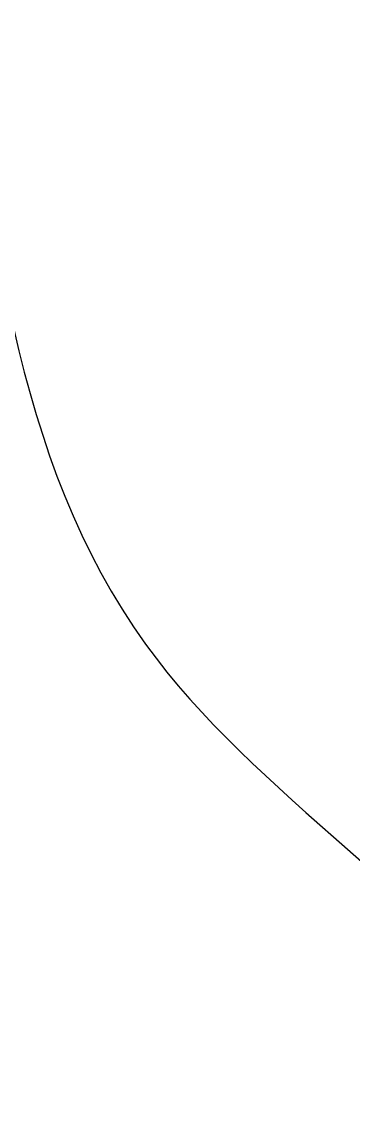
# Model space of a CAD drawing. Header units: millimetres. Extents: x 0 to 2895, y -1316 to 884.
# Drawn here: x 1255.81 to 1257.83, y 871.53 to 878.19 of the extents above; entities that cross this region are included whole.
import ezdxf

# ---------------------------------------------------------------- set-up
doc = ezdxf.new("R2010")
doc.units = ezdxf.units.MM
doc.layers.add('Blocks', color=7, linetype='Continuous')
doc.layers.add('Blocks$Inner', color=7, linetype='Continuous', lineweight=25, true_color=0x007f00)

# ---------------------------------------------------------------- blocks, each defined once
blk = doc.blocks.new('PK24 Side')
at = {"layer": 'Blocks$Inner'}
for points, knots in [([(-124.1991, 871.213), (-123.2022, 873.1966), (-121.1364, 876.6824), (-118.3748, 879.8363), (-116.0579, 881.6375), (-114.565, 882.4624), (-113.3437, 882.9418), (-112.4142, 883.2111), (-111.6287, 883.3606), (-110.993, 883.4343), (-110.5142, 883.4691), (-110.0273, 883.4733), (-109.3606, 883.4266), (-108.1564, 883.2214), (-105.6186, 882.3537), (-102.536, 880.5117), (-99.4953, 878.2048), (-97.2918, 876.339), (-95.5664, 874.7509), (-94.4416, 873.6649), (-93.8258, 873.0565), (-93.379, 872.6112), (-92.9452, 872.1644), (-92.3793, 871.5492), (-91.4234, 870.4346), (-89.6348, 868.0618), (-87.3646, 864.3542), (-85.2926, 860.4584), (-83.85, 857.7581), (-83.0155, 856.2391), (-82.3777, 855.1201), (-81.7387, 854.0101), (-80.9027, 852.5211), (-79.4674, 849.9064), (-77.4853, 846.1444), (-75.1682, 841.6055), (-72.8472, 837.0652), (-70.5286, 832.5197), (-67.4968, 826.4321), (-63.7146, 818.8188), (-59.1837, 809.6781), (-54.6179, 800.5563), (-50.7739, 792.9712), (-48.0418, 787.6839), (-46.4533, 784.6767), (-45.2389, 782.4359), (-44.0287, 780.1848), (-42.4407, 777.1529), (-40.4481, 773.3577), (-38.3491, 769.6474), (-36.5475, 766.7854), (-35.1141, 764.7121), (-33.6086, 762.7022), (-31.539, 760.0751), (-27.7319, 755.6363), (-24.1577, 752.0973), (-21.636, 749.8568)], [35.307001, 35.307001, 35.307001, 35.307001, 35.334779, 35.362557, 35.376446, 35.390335, 35.397279, 35.404224, 35.411168, 35.41464, 35.418113, 35.421585, 35.425057, 35.432001, 35.44589, 35.473668, 35.487557, 35.501446, 35.515335, 35.522279, 35.525751, 35.529224, 35.532696, 35.536168, 35.543113, 35.557001, 35.584779, 35.612557, 35.626446, 35.63339, 35.640335, 35.647279, 35.654224, 35.668113, 35.69589, 35.723668, 35.751446, 35.779224, 35.807001, 35.862557, 35.918113, 35.973668, 36.029224, 36.057001, 36.07089, 36.084779, 36.098668, 36.112557, 36.140335, 36.168113, 36.182001, 36.19589, 36.209779, 36.223668, 36.251446, 36.307001, 36.307001, 36.307001, 36.307001]), ([(-117.5145, 878.5404), (-117.3548, 877.0209), (-117.0625, 874.241), (-113.5043, 872.1843), (-112.4418, 868.2548), (-115.458, 863.7075), (-116.2478, 857.514), (-115.1765, 852.8744), (-114.7475, 851.0164)], [-29.311147, -29.311147, -29.311147, -29.311147, -25.011215, -21.44468, -17.874815, -14.266777, -5.713597, 0, 0, 0, 0])]:
    blk.add_open_spline(points, degree=3, knots=knots, dxfattribs=at)

msp = doc.modelspace()

# ---------------------------------------------------------------- block references
at = {"layer": 'Blocks'}
msp.add_blockref('PK24 Side', (1372.9549, 0), dxfattribs=at)

doc.saveas('drawing.dxf')
